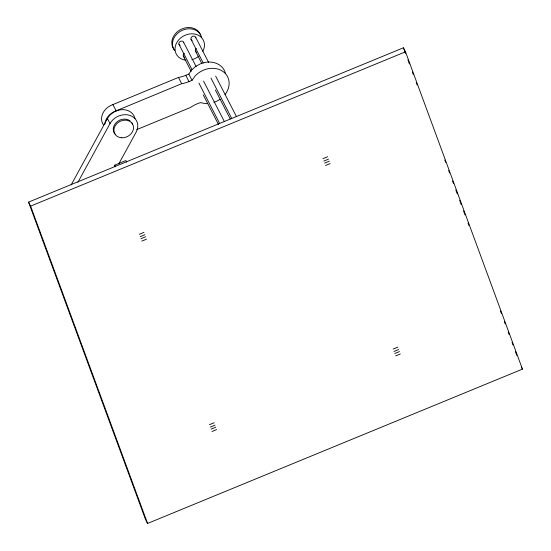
<?xml version="1.0" encoding="UTF-8"?>
<svg xmlns="http://www.w3.org/2000/svg" width="551" height="551" viewBox="0 0 551 551"><rect width="100%" height="100%" fill="white"/><g stroke="black" fill="none" stroke-linecap="round" stroke-linejoin="round"><path stroke-width="0.83" d="M103.402 124.932A15.228 12.652 -27.2 0 1 112.748 104.649L178.455 77.422A29.058 24.148 -27.2 0 0 185.777 75.322L188.821 74.068L191.831 69.791L195.77 66.347L200.419 63.806L205.475 62.353A20.304 16.867 -27.2 0 1 225.449 73.366M104.828 124.195A15.228 12.652 -27.2 0 1 115.972 110.923L181.678 83.697A29.058 24.148 -27.2 0 0 189 81.596L192.044 80.343L195.061 76.072A20.304 16.867 -27.2 0 1 222.163 70.921A20.304 16.867 -27.2 0 1 225.035 94.524M71.162 184.909L107.445 118.561A15.228 12.652 -27.2 0 1 122.77 109.649A15.228 12.652 -27.2 0 1 134.995 118.699M77.863 182.388L110.021 123.582A15.228 12.652 -27.2 0 1 129.905 115.4A15.228 12.652 -27.2 0 1 136.104 132.226L118.789 163.895M136.703 129.623L190.453 107.5A29.058 24.148 -27.2 0 1 199.586 102.927L200.488 102.651L205.186 103.554A20.304 16.867 -27.2 0 0 207.727 103.56M115.228 166.76L114.649 165.176L125.89 160.548L126.682 162.077M28.556 202.114L403.428 47.792L405.495 51.808L522.444 369.129L147.572 523.45L145.505 519.435L28.556 202.114L30.622 206.129L147.572 523.45M30.622 206.129L405.495 51.808M521.411 367.118L522.444 369.129M195.715 37.337L208.622 62.449M215.661 76.148L236.386 116.481M191.025 39.266L203.154 62.855M210.971 78.077L231.702 118.41M196.314 48.536A2.535 2.108 -27.2 0 0 195.288 50.658L201.687 63.365M215.372 89.999L230.235 118.92M183.635 42.31L196.149 66.657M203.581 81.121L224.312 121.447M178.951 44.238L191.858 69.35M198.897 83.049L219.622 123.383M183.311 56.064L191.128 71.279M203.257 94.875L218.506 124.554M188.821 74.068L192.044 80.343M185.777 75.322L189 81.596M178.455 77.422L181.678 83.697M112.852 104.428L116.144 110.882M107.445 118.561L110.021 123.582M114.649 165.176L115.434 166.705M403.428 47.792L405.515 53.447M407.898 59.901L409.386 63.944M412.362 72.016L413.25 74.44M416.225 82.512L417.121 84.937M444.795 160.024L445.683 162.449M448.666 170.521L449.554 172.945M452.529 181.017L453.425 183.442M455.801 189.902L457.289 193.938M459.672 200.399L461.159 204.435M463.543 210.895L465.03 214.931M468.006 223.003L468.894 225.428M500.439 311.012L501.334 313.436M504.31 321.508L505.198 323.933M508.174 332.005L509.069 334.429M512.044 342.502L512.94 344.926M515.316 351.386L516.804 355.423M174.736 50.671A15.228 12.652 -27.2 0 1 181.885 30.512A15.228 12.652 -27.2 0 1 201.687 37.819M174.088 49.418A15.228 12.652 -27.2 0 1 180.349 29.706A15.228 12.652 -27.2 0 1 200.592 34.961M196.7 52.242A2.535 2.108 -27.2 0 1 196.163 52.014M195.722 51.656A2.535 2.108 -27.2 0 1 195.426 51.195M184.509 57.18A2.535 2.108 -27.2 0 1 184.337 53.433M191.293 39.748A2.535 2.108 -27.2 0 1 192.636 36.318A2.535 2.108 -27.2 0 1 195.825 37.881M192.23 40.388A2.535 2.108 -27.2 0 1 191.707 40.127M180.156 45.354A2.535 2.108 -27.2 0 1 179.984 41.607A2.535 2.108 -27.2 0 1 183.745 42.854M219.994 99.283A20.304 16.867 -27.2 0 1 213.933 102.348M185.783 60.155A15.228 12.652 -27.2 0 1 175.893 44.486A15.228 12.652 -27.2 0 1 195.674 34.252A15.228 12.652 -27.2 0 1 202.802 51.346M198.89 56.064A15.228 12.652 -27.2 0 1 191.893 59.687M115.483 134.472A10.152 8.437 -27.2 0 1 113.609 126.84L114.608 124.609A10.152 8.437 -27.2 0 1 130.07 120.855M131.613 122.467A10.152 8.437 -27.2 0 1 132.571 124.45M146.47 239.162A51.732 28.631 -20.2 0 1 141.807 241.083M145.588 236.778A51.732 28.631 -20.2 0 1 140.932 238.693M144.837 234.733A51.732 28.631 -20.2 0 1 140.174 236.655M143.956 232.35A51.732 28.631 -20.2 0 1 139.3 234.265M216.633 429.553A51.732 28.631 -20.2 0 1 211.977 431.467M215.758 427.17A51.732 28.631 -20.2 0 1 211.095 429.084M215 425.124A51.732 28.631 -20.2 0 1 210.344 427.046M214.125 422.741A51.732 28.631 -20.2 0 1 209.463 424.656M400.322 353.935A51.732 28.631 -20.2 0 1 395.666 355.856M399.447 351.552A51.732 28.631 -20.2 0 1 394.785 353.466M398.69 349.506A51.732 28.631 -20.2 0 1 394.034 351.428M397.815 347.123A51.732 28.631 -20.2 0 1 393.152 349.038M330.159 163.544A51.732 28.631 -20.2 0 1 325.496 165.465M329.278 161.161A51.732 28.631 -20.2 0 1 324.615 163.075M328.527 159.115A51.732 28.631 -20.2 0 1 323.864 161.037M327.645 156.732A51.732 28.631 -20.2 0 1 322.982 158.647M121.571 137.771A10.152 8.437 -27.2 0 0 133.094 125.111A10.152 8.437 -27.2 0 0 116.502 124.03A10.152 8.437 -27.2 0 0 121.571 137.771"/></g></svg>
